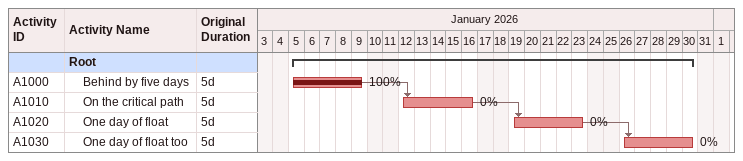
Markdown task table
| ID | Level | Task | Original duration | Start | Finish | Predecessors | % complete |
|---|---|---|---|---|---|---|---|
|  | 1 | **Root** |  | 2026-01-05 | 2026-01-30 |  |  |
| A1000 | 2 | Behind by five days | 5d | 2026-01-05 | 2026-01-09 |  | 100 |
| A1010 | 2 | On the critical path | 5d | 2026-01-12 | 2026-01-16 | A1000 | 0 |
| A1020 | 2 | One day of float | 5d | 2026-01-19 | 2026-01-23 | A1010 | 0 |
| A1030 | 2 | One day of float too | 5d | 2026-01-26 | 2026-01-30 | A1020 | 0 |
